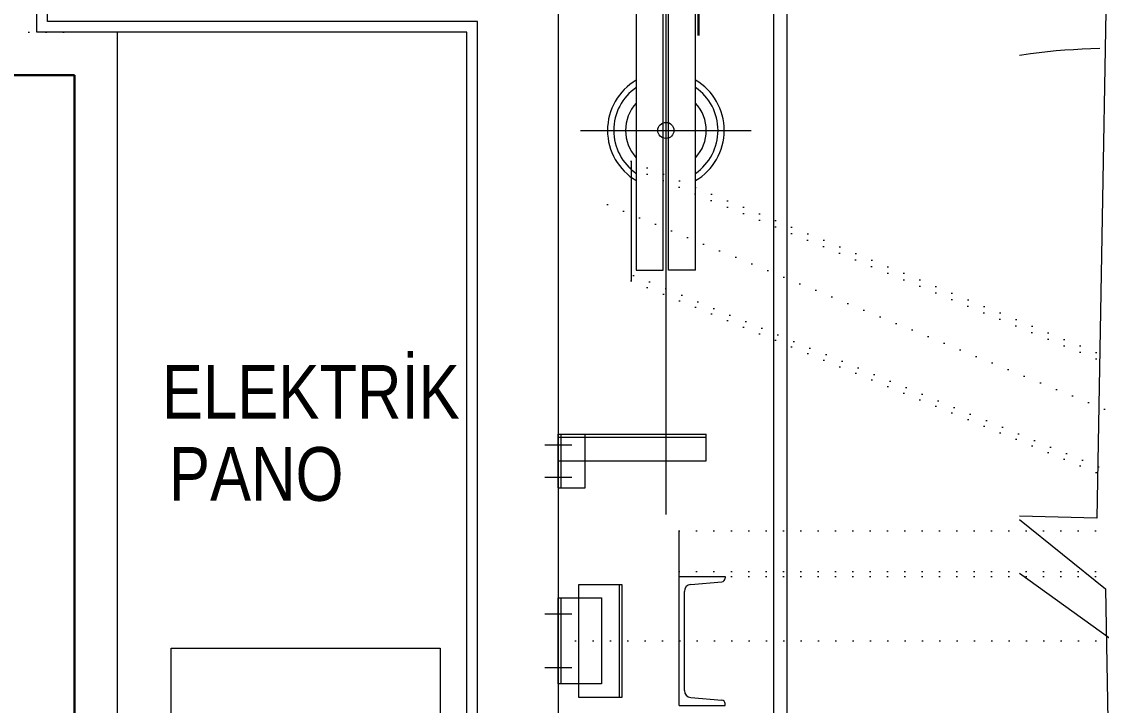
# Model space of a CAD drawing. Extents: x -2012 to 34975, y -1043 to 8321.
# Drawn here: x 3581 to 3781.8, y 3415.3 to 3542.5 of the extents above; entities that cross this region are included whole.
import ezdxf
from ezdxf.xclip import XClip

# ---------------------------------------------------------------- set-up
doc = ezdxf.new("R2010")
doc.units = 0
doc.header["$LTSCALE"] = 25
doc.header["$XCLIPFRAME"] = 0
doc.header["$PDMODE"] = 1
doc.linetypes.add('DOT2', pattern=[0.125, 0, -0.125])
doc.layers.get('0').update_dxf_attribs({"color": 9, "lineweight": 9})
for name, color, linetype, lineweight in [('00', 9, 'Continuous', 9), ('04', 9, 'Continuous', 9), ('06D', 9, 'Continuous', 9), ('07', 9, 'Continuous', 9), ('12', 9, 'Continuous', 9), ('14', 9, 'Continuous', 9), ('20', 9, 'DOT2', 9), ('21', 9, 'Continuous', 9), ('E-1x58W ETANŞ FLUORESAN ARMATÜR (DİKEY MONTAJ)', 7, 'Continuous', 30), ('E-KABLO', 7, 'Continuous', 30)]:
    doc.layers.add(name, color=color, linetype=linetype, lineweight=lineweight)
doc.styles.add('MuuM_TEXT-STANDART', font='ARIALN.TTF')

# ---------------------------------------------------------------- blocks, each defined once
blk = doc.blocks.new('p-araba-caddy')
blk.add_lwpolyline([(4.26, 87.51), (96.49, 89.41), (104.41, 102.92), (112.34, 100.13), (105.35, 88.48), (403.12, 88.69), (392.45, 85.45), (418.68, 84.42, -0.236784), (423.23, -86.05), (112.38, -97.42), (113.04, -112.56), (99.21, -96.1), (12.07, -96.13, -0.35315), (-45.78, -38.19), (-47.76, 31.57, -0.418979), (4.26, 87.51, -0.014091)], format="xyb")
blk = doc.blocks.new('p- caddy')
blk.add_line((-86.52, 354.02), (-175.71, 289.92))
blk.add_arc((-86.52, 354.02), 109.84, 215.7081, 269.024)
at = {"rotation": 268.9244510197643}
blk.add_blockref('p-araba-caddy', (10.6, 442.15), dxfattribs=at)
blk = doc.blocks.new('p-yng-01')
at = {"linetype": 'DOT2'}
blk.add_lwpolyline([(2, 17), (118, 17)], dxfattribs=at)
blk = doc.blocks.new('NPU240')
for p, q in [((0, -120), (0, 120)), ((0, 120), (85, 120)), ((21.4, 105.2), (79.1, 110.2)), ((85, 120), (85, 116.7)), ((9.5, -92.2), (9.5, 92.2)), ((0, -120), (85, -120)), ((21.4, -105.2), (79.1, -110.2)), ((85, -120), (85, -116.7))]:
    blk.add_line(p, q)
for centre, radius, start, end in [((22.5, 92.2), 13, 95, 180), ((78.5, 116.7), 6.5, 275, 0), ((22.5, -92.2), 13, 180, 265), ((78.5, -116.7), 6.5, 0, 85)]:
    blk.add_arc(centre, radius, start, end)
blk = doc.blocks.new('asansr-acilmayan')
at = {"layer": '06D'}
for p, q in [((1610, 25258.7), (1610, 24624.2)), ((1612.5, 25256.2), (1612.5, 24626.7)), ((1590, 25031.95), (1590, 24898.95)), ((1584.5, 24996.45), (1584.5, 24944.45)), ((1589.5, 24944.45), (1589.5, 24996.45)), ((1590.5, 24944.45), (1590.5, 24996.45)), ((1595.5, 24944.45), (1595.5, 24996.45)), ((1574.15, 24970.45), (1605.85, 24970.45)), ((1583.54, 24964.75), (1583.57, 24942.45)), ((1584.5, 24944.45), (1589.5, 24944.45)), ((1595.5, 24944.45), (1590.5, 24944.45)), ((1570, 24913.95), (1597.5, 24913.95)), ((1570, 24903.95), (1570, 24913.95)), ((1570, 24913.95), (1575, 24913.95)), ((1570.5, 24903.95), (1570.5, 24913.95)), ((1575, 24903.95), (1575, 24913.95)), ((1597.5, 24908.95), (1597.5, 24913.95)), ((1567.5, 24911.95), (1572.5, 24911.95)), ((1570, 24913.35), (1597.5, 24913.35)), ((1570, 24908.95), (1597.5, 24908.95)), ((1567.5, 24905.95), (1572.5, 24905.95)), ((1570, 24903.95), (1575, 24903.95)), ((1592.5, 24887.45), (1592.5, 24895.95)), ((1573.8, 24864.95), (1573.8, 24885.95)), ((1573.8, 24885.95), (1581.8, 24885.95)), ((1581.3, 24885.95), (1581.3, 24864.95)), ((1581.8, 24885.95), (1581.8, 24864.95)), ((1570, 24867.45), (1570, 24883.45)), ((1570, 24883.45), (1578, 24883.45)), ((1570.5, 24867.45), (1570.5, 24883.45)), ((1578, 24883.45), (1578, 24867.45)), ((1572.5, 24880.45), (1567.5, 24880.45)), ((1572.5, 24870.45), (1567.5, 24870.45)), ((1578, 24867.45), (1570, 24867.45)), ((1581.8, 24864.95), (1573.8, 24864.95))]:
    blk.add_line(p, q, dxfattribs=at)
blk.add_circle((1590, 24970.45), 1.5, dxfattribs=at)
for radius, start, end in [(10.85, 120.4584, 239.5416), (9.7, 124.542, 235.458), (10.85, 300.4584, 59.5416), (9.7, 304.542, 55.458), (7.5, 137.1666, 222.8334), (7.5, 317.1666, 42.8334)]:
    blk.add_arc((1590, 24970.45), radius, start, end, dxfattribs=at)
for p in [(1573.8, 24884.45), (1573.8, 24866.45), (1573.8, 24866.45), (1573.8, 24866.45), (1581.8, 24866.45)]:
    blk.add_point(p, dxfattribs=at)
at = {"layer": '20'}
for p, q in [((1583.57, 24964.74), (1943.45, 24816.46)), ((1583.54, 24963.56), (1943.02, 24815.45)), ((1579.13, 24956.66), (1943.45, 24806.57)), ((1583.57, 24942.45), (1943.45, 24794.17)), ((1584, 24943.47), (1943.45, 24795.37)), ((1592.5, 24895.95), (1860, 24895.95)), ((1592.5, 24888.35), (1932.5, 24888.35)), ((1592.5, 24887.45), (1860, 24887.45)), ((1570, 24875.45), (1930, 24875.45))]:
    blk.add_line(p, q, dxfattribs=at)
at = {"layer": '06D', "xscale": 0.0999999999985448, "yscale": 0.0999999999985448, "zscale": 0.0999999999985448}
blk.add_blockref('NPU240', (1592.5, 24875.45), dxfattribs=at)
blk = doc.blocks.new('P-PANO')
at = {"layer": '06D'}
blk.add_lwpolyline([(-50, 0), (-50, 200), (0, 200), (0, 0)], close=True, dxfattribs=at)
blk = doc.blocks.new('100_1x58W ETANŞ FLUORESAN ARMATÜR (DİKEY MONTAJ)')
at = {"layer": 'E-1x58W ETANŞ FLUORESAN ARMATÜR (DİKEY MONTAJ)', "color": 4}
for points in [[(0, 2), (0, 2), (0, -2)], [(-1, -1), (1, -1), (1, 1), (-1, 1), (-1, -1)], [(-2, 0), (2, 0)]]:
    blk.add_lwpolyline(points, dxfattribs=at)

msp = doc.modelspace()

# ---------------------------------------------------------------- linework, layer by layer
at = {"layer": '00'}
msp.add_lwpolyline([(3665.84, 3542.5), (3585.84, 3542.5), (3585.84, 3557.5), (3665.84, 3557.5), (3665.84, 3812.5), (3680.84, 3812.5), (3680.84, 3812.5), (3680.84, 3192.5), (3665.84, 3192.5), (3665.84, 3542.5)], dxfattribs=at)
at = {"layer": '12'}
msp.add_lwpolyline([(3598.84, 3194.5), (3598.84, 3540.5)], dxfattribs=at)
at = {"layer": '14'}
msp.add_lwpolyline([(3682.84, 3110.5), (3598.84, 3110.5), (3598.84, 3194.5), (3663.84, 3194.5), (3663.84, 3540.5), (3583.84, 3540.5), (3583.84, 3551.77)], dxfattribs=at)
at = {"layer": 'E-KABLO', "color": 6}
for p in [(3461.84, 3532.5), (3590.84, 3243.12)]:
    msp.add_line(p, (3590.84, 3532.5), dxfattribs=at)

# ---------------------------------------------------------------- block references
msp.add_blockref('asansr-acilmayan', (2110.84, -21448.2))
at = {"layer": '04'}
ref = msp.add_blockref('p- caddy', (3869.91, 3781.72), dxfattribs=dict(at, xscale=-1, rotation=180))
XClip(ref).set_block_clipping_path([(-103.3147364369, -3.0291583687), (112.6871295991, 503.2721170996)])
at = {"layer": '06D'}
msp.add_blockref('P-PANO', (3658.84, 3225.91), dxfattribs=at)
at = {"layer": '07', "rotation": 180}
msp.add_blockref('p-yng-01', (3590.84, 3557.5), dxfattribs=at)
at = {"layer": 'E-1x58W ETANŞ FLUORESAN ARMATÜR (DİKEY MONTAJ)', "xscale": 8, "yscale": 8, "zscale": 8}
msp.add_blockref('100_1x58W ETANŞ FLUORESAN ARMATÜR (DİKEY MONTAJ)', (3706.9, 3555.89), dxfattribs=at)

# ---------------------------------------------------------------- texts
at = {"layer": '21', "style": 'MuuM_TEXT-STANDART'}
for s, p in [('ELEKTRİK', (3607.13, 3468.59)), ('PANO', (3608.43, 3453.32))]:
    msp.add_text(s, height=10, dxfattribs=at).set_placement(p)

doc.saveas('drawing.dxf')
